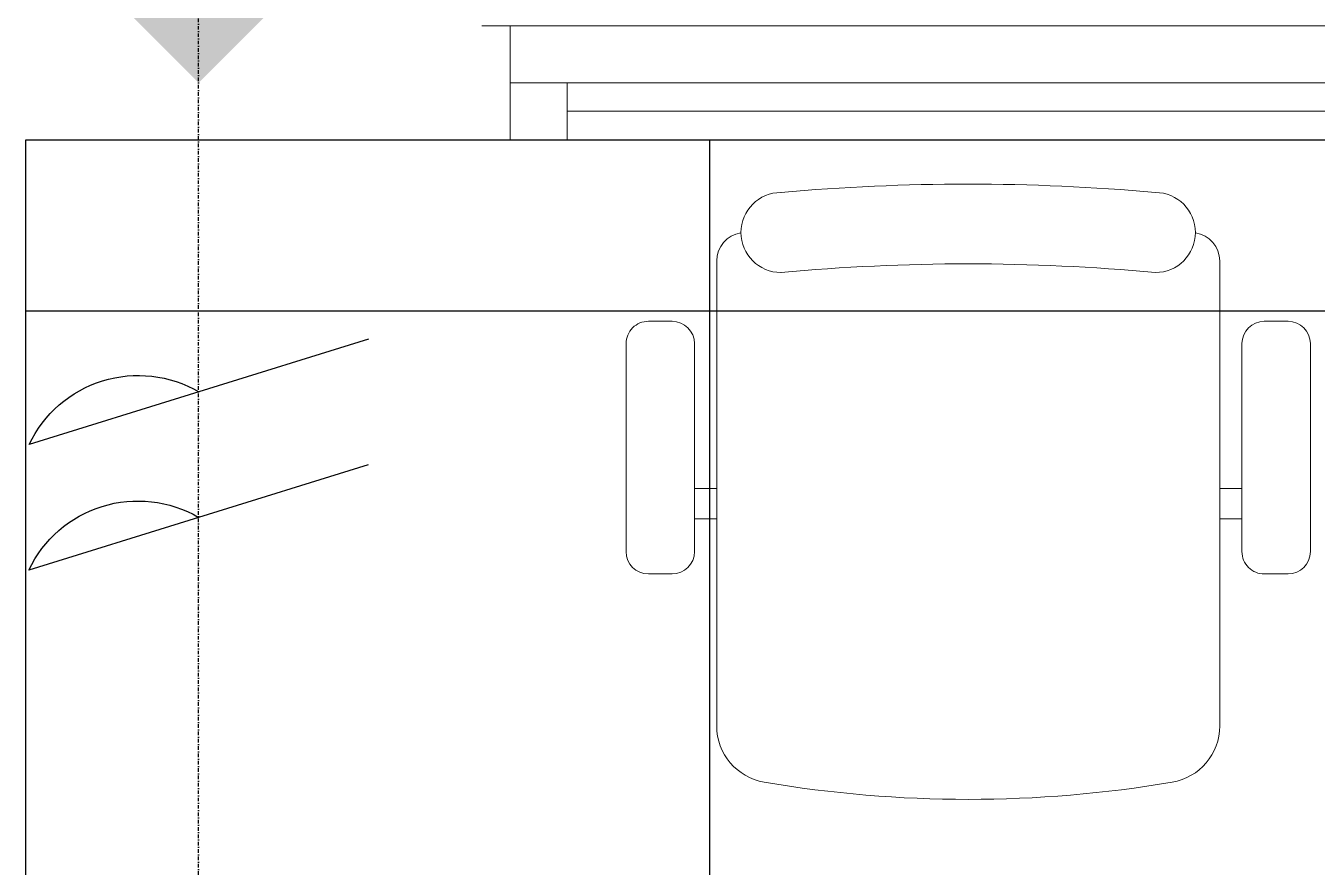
# Model space of a CAD drawing. Extents: x -560814 to 57327, y -29287 to 19916.
# Drawn here: x 10276 to 11409, y -3448 to -2710 of the extents above; entities that cross this region are included whole.
import ezdxf

# ---------------------------------------------------------------- set-up
doc = ezdxf.new("R2010")
doc.units = 0
doc.header["$LTSCALE"] = 0.25
doc.linetypes.add('DASHDOT', pattern=[25.4, 12.7, -6.35, 0, -6.35])
for name, color, linetype in [('0 @ 50', 7, 'Continuous'), ('01-First Floor$0$FALSE CEILING', 251, 'Continuous'), ('T-WIRE', 140, 'Continuous')]:
    doc.layers.add(name, color=color, linetype=linetype)
for name, color, linetype, lineweight in [('01-First Floor$0$Aluminum', 251, 'Continuous', 5), ('01-First Floor$0$LOADING', 253, 'Continuous', 5), ('01-First Floor$0$NEW Wall', 166, 'Continuous', 5), ('01-First Floor$0$Walls', 251, 'Continuous', 5), ('E-LITE-CLNG-CNDT', 6, 'DASHDOT', 35), ('T-DATA-CLNG-COND', 51, 'DASHDOT', 25), ('T-DATA-CLNG-COND @ 100', 51, 'DASHDOT', 25)]:
    doc.layers.add(name, color=color, linetype=linetype, lineweight=lineweight)

# ---------------------------------------------------------------- blocks, each defined once
blk = doc.blocks.new('*X518')
at = {"color": 0}
for p, q in [((5, 3), (5, 3)), ((5, 3), (5, 3)), ((5, 3), (5, 3)), ((5, 3), (5, 3)), ((5, 3), (5, 3)), ((5, 3), (5, 3)), ((5, 3), (5, 3)), ((5, 3), (5, 3)), ((5, 3), (5, 3)), ((5, 3), (5, 3)), ((5, 3), (5, 3)), ((5, 3), (5, 3)), ((5, 3), (5, 3)), ((5, 3), (5, 3)), ((5, 3), (5, 3)), ((5, 3), (5, 3)), ((5, 3), (5, 3)), ((5, 3), (5, 3)), ((5, 3), (5, 3)), ((5, 3), (5, 3)), ((5, 3), (5, 3)), ((5, 3), (5, 3)), ((5, 3), (5, 3)), ((5, 3), (5, 3)), ((5, 3), (5, 3)), ((5, 3), (5, 3)), ((5, 3), (5, 3)), ((5, 3), (5, 3)), ((5, 3), (5, 3)), ((5, 3), (5, 3)), ((5, 3), (5, 3)), ((5, 3), (5, 3)), ((5, 3), (5, 3)), ((5, 3), (5, 3)), ((5, 3), (5, 3)), ((5, 3), (5, 3)), ((5, 3), (5, 3)), ((5, 3), (5, 3)), ((5, 3), (5, 3)), ((5, 3), (5, 3)), ((5, 3), (5, 3)), ((5, 3), (5, 3)), ((5, 3), (5, 3)), ((5, 3), (5, 3)), ((5, 3), (5, 3)), ((5, 3), (5, 3)), ((5, 3), (5, 3)), ((5, 3), (5, 3)), ((5, 3), (5, 3)), ((5, 3), (5, 3)), ((5, 3), (5, 3)), ((5, 3), (5, 3)), ((5, 3), (5, 3)), ((5, 3), (5, 3)), ((5, 3), (5, 3)), ((5, 3), (5, 3)), ((5, 3), (5, 3)), ((5, 3), (5, 3)), ((5, 3), (5, 3)), ((5, 3), (5, 3)), ((5, 3), (5, 3)), ((5, 3), (5, 3)), ((5, 3), (5, 3)), ((5, 3), (5, 3)), ((5, 3), (5, 3)), ((5, 3), (5, 3)), ((6, 3), (5, 3)), ((5, 3), (5, 3)), ((6, 3), (5, 3)), ((5, 3), (5, 3)), ((6, 3), (5, 3)), ((5, 3), (5, 3)), ((6, 3), (5, 3)), ((5, 3), (5, 3)), ((5, 3), (5, 3)), ((5, 3), (5, 3)), ((5, 3), (5, 3)), ((5, 3), (5, 3)), ((5, 3), (5, 3)), ((5, 3), (5, 3)), ((5, 3), (5, 3)), ((5, 3), (5, 3)), ((5, 3), (5, 3)), ((5, 3), (5, 3)), ((5, 3), (5, 3)), ((5, 3), (5, 3)), ((5, 3), (5, 3)), ((5, 3), (5, 3)), ((5, 3), (5, 3)), ((5, 3), (5, 3)), ((5, 3), (5, 3)), ((5, 3), (5, 3)), ((5, 3), (5, 3)), ((5, 3), (5, 3)), ((5, 3), (5, 3)), ((5, 3), (5, 3)), ((6, 3), (6, 3)), ((6, 3), (6, 3)), ((6, 3), (6, 3)), ((6, 3), (6, 3)), ((6, 3), (6, 3)), ((6, 3), (6, 3)), ((6, 3), (6, 3)), ((6, 3), (6, 3)), ((6, 3), (6, 3)), ((6, 3), (6, 3)), ((6, 3), (6, 3)), ((6, 3), (6, 3)), ((6, 3), (6, 3)), ((6, 3), (6, 3)), ((6, 3), (6, 3)), ((6, 3), (6, 3)), ((6, 3), (6, 3)), ((6, 3), (6, 3)), ((6, 3), (6, 3)), ((6, 3), (6, 3)), ((6, 3), (6, 3)), ((6, 3), (6, 3)), ((6, 3), (6, 3)), ((6, 3), (6, 3)), ((6, 3), (6, 3)), ((6, 3), (6, 3)), ((6, 3), (6, 3)), ((6, 3), (6, 3)), ((6, 3), (6, 3)), ((6, 3), (6, 3)), ((6, 3), (6, 3)), ((6, 3), (6, 3)), ((6, 3), (6, 3)), ((6, 3), (6, 3)), ((6, 3), (6, 3)), ((6, 3), (6, 3)), ((6, 3), (6, 3)), ((6, 3), (6, 3)), ((6, 3), (6, 3)), ((6, 3), (6, 3)), ((6, 3), (6, 3)), ((6, 3), (6, 3)), ((6, 3), (6, 3)), ((6, 3), (6, 3)), ((6, 3), (6, 3)), ((6, 3), (6, 3)), ((6, 3), (6, 3)), ((6, 3), (6, 3)), ((6, 3), (6, 3)), ((6, 3), (6, 3)), ((6, 3), (6, 3)), ((6, 3), (6, 3)), ((6, 3), (6, 3)), ((6, 3), (6, 3)), ((6, 3), (6, 3)), ((6, 3), (6, 3)), ((6, 3), (6, 3)), ((6, 3), (6, 3)), ((6, 3), (6, 3)), ((6, 3), (6, 3)), ((6, 3), (6, 3)), ((6, 3), (6, 3)), ((6, 3), (6, 3)), ((6, 3), (6, 3)), ((6, 3), (6, 3)), ((6, 3), (6, 3)), ((6, 3), (6, 3)), ((6, 3), (6, 3)), ((6, 3), (6, 3)), ((6, 3), (6, 3)), ((6, 3), (6, 3)), ((6, 3), (6, 3)), ((6, 3), (6, 3)), ((6, 3), (6, 3)), ((6, 3), (6, 3)), ((6, 3), (6, 3)), ((6, 3), (6, 3)), ((6, 3), (6, 3)), ((6, 3), (6, 3)), ((6, 3), (6, 3)), ((6, 3), (6, 3)), ((6, 3), (6, 3)), ((6, 3), (6, 3)), ((6, 3), (6, 3)), ((6, 3), (6, 3)), ((6, 3), (6, 3)), ((6, 3), (6, 3)), ((6, 3), (6, 3)), ((6, 3), (6, 3)), ((6, 3), (6, 3)), ((6, 3), (6, 3)), ((6, 3), (6, 3)), ((6, 3), (6, 3)), ((6, 3), (6, 3)), ((6, 3), (6, 3)), ((6, 3), (6, 3)), ((6, 3), (6, 3)), ((6, 3), (6, 3)), ((6, 3), (6, 3)), ((6, 3), (6, 3)), ((6, 3), (6, 3)), ((6, 3), (6, 3)), ((6, 3), (6, 3)), ((6, 3), (6, 3)), ((6, 3), (6, 3)), ((6, 3), (6, 3)), ((6, 3), (6, 3)), ((6, 3), (6, 3)), ((6, 3), (6, 3)), ((6, 3), (6, 3)), ((6, 3), (6, 3)), ((6, 3), (6, 3)), ((6, 3), (6, 3)), ((6, 3), (6, 3)), ((6, 3), (6, 3)), ((6, 3), (6, 3)), ((6, 3), (6, 3)), ((6, 3), (6, 3)), ((6, 3), (6, 3)), ((6, 3), (6, 3)), ((6, 3), (6, 3)), ((6, 3), (6, 3)), ((6, 3), (6, 3)), ((6, 3), (6, 3)), ((6, 3), (6, 3)), ((6, 3), (6, 3)), ((6, 3), (6, 3)), ((6, 3), (6, 3)), ((6, 3), (6, 3)), ((6, 3), (6, 3)), ((6, 3), (6, 3)), ((6, 3), (6, 3)), ((6, 3), (6, 3)), ((6, 3), (6, 3)), ((6, 3), (6, 3)), ((6, 3), (6, 3)), ((6, 3), (6, 3)), ((6, 3), (6, 3)), ((6, 3), (6, 3)), ((6, 3), (6, 3)), ((6, 3), (6, 3)), ((6, 3), (6, 3)), ((6, 3), (6, 3)), ((6, 3), (6, 3)), ((6, 3), (6, 3)), ((6, 3), (6, 3)), ((6, 3), (6, 3)), ((6, 3), (6, 3)), ((6, 3), (6, 3)), ((6, 3), (6, 3)), ((6, 3), (6, 3)), ((6, 3), (6, 3)), ((6, 3), (6, 3)), ((6, 3), (6, 3)), ((6, 3), (6, 3)), ((6, 3), (6, 3)), ((6, 3), (6, 3)), ((6, 3), (6, 3)), ((6, 3), (6, 3)), ((6, 3), (6, 3)), ((6, 3), (6, 3)), ((6, 3), (6, 3)), ((6, 3), (6, 3)), ((6, 3), (6, 3)), ((6, 3), (6, 3)), ((6, 3), (6, 3)), ((6, 3), (6, 3)), ((6, 3), (6, 3)), ((6, 3), (6, 3)), ((6, 3), (6, 3)), ((6, 3), (6, 3)), ((6, 3), (6, 3)), ((6, 3), (6, 3)), ((6, 3), (6, 3)), ((6, 3), (6, 3)), ((6, 3), (6, 3)), ((6, 3), (6, 3)), ((6, 3), (6, 3)), ((6, 3), (6, 3)), ((6, 3), (6, 3)), ((6, 3), (6, 3)), ((6, 3), (6, 3)), ((6, 3), (6, 3)), ((6, 3), (6, 3)), ((6, 3), (6, 3)), ((6, 3), (6, 3)), ((6, 3), (6, 3)), ((6, 3), (6, 3)), ((6, 3), (6, 3)), ((6, 3), (6, 3)), ((6, 3), (6, 3)), ((6, 3), (6, 3)), ((6, 3), (6, 3)), ((6, 3), (6, 3)), ((6, 3), (6, 3)), ((6, 3), (6, 3)), ((6, 3), (6, 3)), ((6, 3), (6, 3)), ((6, 3), (6, 3)), ((6, 3), (6, 3)), ((6, 3), (6, 3)), ((6, 3), (6, 3)), ((6, 3), (6, 3)), ((6, 3), (6, 3)), ((6, 3), (5, 3)), ((6, 3), (5, 3)), ((6, 3), (5, 3)), ((6, 3), (5, 3)), ((6, 3), (5, 3)), ((6, 3), (6, 3)), ((6, 3), (6, 3)), ((6, 3), (6, 3)), ((6, 3), (6, 3)), ((6, 3), (6, 3)), ((6, 3), (6, 3)), ((6, 3), (6, 3)), ((6, 3), (6, 3)), ((6, 3), (6, 3)), ((6, 3), (6, 3)), ((6, 3), (6, 3)), ((6, 3), (6, 3)), ((6, 3), (6, 3)), ((6, 3), (6, 3)), ((6, 3), (6, 3)), ((6, 3), (6, 3)), ((6, 3), (6, 3)), ((6, 3), (6, 3)), ((6, 3), (6, 3)), ((6, 3), (6, 3)), ((6, 3), (6, 3)), ((6, 3), (6, 3)), ((6, 3), (6, 3)), ((6, 3), (6, 3)), ((6, 3), (6, 3)), ((6, 3), (6, 3)), ((6, 3), (6, 3)), ((6, 3), (6, 3)), ((6, 3), (6, 3)), ((6, 3), (6, 3)), ((6, 3), (6, 3)), ((6, 3), (6, 3)), ((6, 3), (6, 3)), ((6, 3), (6, 3)), ((6, 3), (6, 3)), ((6, 3), (6, 3)), ((6, 3), (6, 3)), ((6, 3), (6, 3)), ((6, 3), (6, 3)), ((6, 3), (6, 3)), ((6, 3), (6, 3)), ((6, 3), (6, 3)), ((6, 3), (6, 3)), ((6, 3), (6, 3)), ((6, 3), (6, 3)), ((6, 3), (6, 3)), ((6, 3), (6, 3)), ((6, 3), (6, 3)), ((6, 3), (6, 3)), ((6, 3), (6, 3)), ((6, 3), (6, 3)), ((6, 3), (6, 3)), ((6, 3), (6, 3)), ((6, 3), (6, 3)), ((6, 3), (6, 3)), ((6, 3), (6, 3)), ((6, 3), (6, 3)), ((6, 3), (6, 3)), ((6, 3), (6, 3)), ((6, 3), (6, 3)), ((6, 3), (6, 3)), ((6, 3), (6, 3)), ((6, 3), (6, 3)), ((6, 3), (6, 3)), ((6, 3), (6, 3)), ((6, 3), (6, 3)), ((6, 3), (6, 3)), ((6, 3), (6, 3)), ((6, 3), (6, 3)), ((6, 3), (6, 3)), ((6, 3), (6, 3)), ((6, 3), (6, 3)), ((6, 3), (6, 3)), ((6, 3), (6, 3)), ((6, 3), (6, 3)), ((6, 3), (6, 3)), ((6, 3), (6, 3)), ((6, 3), (6, 3)), ((6, 3), (6, 3)), ((6, 3), (6, 3)), ((6, 3), (6, 3)), ((6, 3), (6, 3)), ((6, 3), (6, 3)), ((6, 3), (6, 3)), ((6, 3), (6, 3)), ((6, 3), (6, 3)), ((6, 3), (6, 3)), ((6, 3), (6, 3)), ((6, 3), (6, 3)), ((6, 3), (6, 3)), ((6, 3), (6, 3)), ((6, 3), (6, 3)), ((6, 3), (6, 3)), ((6, 3), (6, 3)), ((6, 3), (6, 3)), ((6, 3), (6, 3)), ((6, 3), (6, 3)), ((6, 3), (6, 3)), ((6, 3), (6, 3)), ((6, 3), (6, 3)), ((6, 3), (6, 3)), ((6, 3), (6, 3)), ((6, 3), (6, 3)), ((6, 3), (6, 3)), ((6, 3), (6, 3)), ((6, 3), (6, 3)), ((6, 3), (6, 3)), ((6, 3), (6, 3)), ((6, 3), (6, 3)), ((6, 3), (6, 3)), ((6, 3), (6, 3)), ((6, 3), (6, 3)), ((6, 3), (6, 3)), ((6, 3), (6, 3)), ((6, 3), (6, 3)), ((6, 3), (6, 3)), ((6, 3), (6, 3)), ((6, 3), (6, 3)), ((6, 3), (6, 3)), ((6, 3), (6, 3)), ((6, 3), (6, 3)), ((6, 3), (6, 3)), ((6, 3), (6, 3)), ((6, 3), (6, 3)), ((6, 3), (6, 3)), ((6, 3), (6, 3)), ((6, 3), (6, 3)), ((6, 3), (6, 3)), ((6, 3), (6, 3)), ((6, 3), (6, 3)), ((6, 3), (6, 3)), ((6, 3), (6, 3)), ((6, 3), (6, 3)), ((6, 3), (6, 3)), ((6, 3), (6, 3)), ((6, 3), (6, 3)), ((6, 3), (6, 3)), ((6, 3), (6, 3)), ((6, 3), (6, 3)), ((6, 3), (6, 3)), ((6, 3), (6, 3)), ((6, 3), (6, 3)), ((6, 3), (6, 3)), ((6, 3), (6, 3)), ((6, 3), (6, 3)), ((6, 3), (6, 3)), ((6, 3), (6, 3)), ((6, 3), (6, 3)), ((6, 3), (6, 3)), ((6, 3), (6, 3)), ((6, 3), (6, 3)), ((6, 3), (6, 3)), ((6, 3), (6, 3)), ((6, 3), (6, 3)), ((6, 3), (6, 3)), ((6, 3), (6, 3)), ((6, 3), (6, 3)), ((6, 3), (6, 3)), ((6, 3), (6, 3)), ((6, 3), (6, 3)), ((6, 3), (6, 3)), ((6, 3), (6, 3)), ((6, 3), (6, 3)), ((6, 3), (6, 3)), ((6, 3), (6, 3)), ((6, 3), (6, 3)), ((6, 3), (6, 3)), ((6, 3), (6, 3)), ((6, 3), (6, 3)), ((6, 3), (6, 3)), ((6, 3), (6, 3)), ((6, 3), (6, 3)), ((6, 3), (6, 3)), ((6, 3), (6, 3)), ((6, 3), (6, 3)), ((6, 3), (6, 3)), ((6, 3), (6, 3)), ((6, 3), (6, 3)), ((6, 3), (6, 3)), ((6, 3), (6, 3)), ((6, 3), (6, 3)), ((6, 3), (6, 3)), ((6, 3), (6, 3)), ((6, 3), (6, 3)), ((6, 3), (6, 3)), ((6, 3), (6, 3)), ((6, 3), (6, 3)), ((6, 3), (6, 3)), ((6, 3), (6, 3)), ((6, 3), (6, 3)), ((6, 3), (6, 3)), ((6, 3), (6, 3)), ((6, 3), (6, 3)), ((6, 3), (6, 3)), ((6, 3), (6, 3)), ((6, 3), (6, 3)), ((6, 3), (6, 3)), ((6, 3), (6, 3)), ((6, 3), (6, 3)), ((6, 3), (6, 3)), ((6, 3), (6, 3)), ((6, 3), (6, 3)), ((6, 3), (6, 3)), ((6, 3), (6, 3)), ((6, 3), (6, 3)), ((6, 3), (6, 3)), ((6, 3), (6, 3)), ((6, 3), (6, 3)), ((6, 3), (6, 3)), ((6, 3), (6, 3)), ((6, 3), (6, 3)), ((6, 3), (6, 3)), ((6, 3), (6, 3)), ((6, 3), (6, 3)), ((6, 3), (6, 3)), ((6, 3), (6, 3)), ((6, 3), (6, 3)), ((6, 3), (6, 3)), ((6, 3), (6, 3)), ((6, 3), (6, 3)), ((6, 3), (6, 3)), ((6, 3), (6, 3)), ((6, 3), (6, 3)), ((6, 3), (6, 3)), ((6, 3), (6, 3)), ((6, 3), (6, 3)), ((6, 3), (6, 3)), ((6, 3), (6, 3)), ((6, 3), (6, 3)), ((6, 3), (6, 3)), ((6, 3), (6, 3)), ((6, 3), (6, 3)), ((6, 3), (6, 3)), ((6, 3), (6, 3)), ((6, 3), (6, 3)), ((6, 3), (6, 3)), ((6, 3), (6, 3)), ((6, 3), (6, 3)), ((6, 3), (6, 3)), ((6, 3), (6, 3)), ((6, 3), (6, 3)), ((6, 3), (6, 3)), ((6, 3), (6, 3)), ((6, 3), (6, 3)), ((6, 3), (6, 3)), ((6, 3), (6, 3)), ((6, 3), (6, 3)), ((6, 3), (6, 3)), ((6, 3), (6, 3)), ((6, 3), (6, 3)), ((6, 3), (6, 3)), ((6, 3), (6, 3)), ((6, 3), (6, 3)), ((6, 3), (6, 3)), ((6, 3), (6, 3)), ((6, 3), (6, 3)), ((6, 3), (6, 3)), ((6, 3), (6, 3)), ((6, 3), (6, 3)), ((6, 3), (6, 3)), ((6, 3), (6, 3)), ((6, 3), (6, 3)), ((6, 3), (6, 3)), ((6, 3), (6, 3)), ((6, 3), (6, 3)), ((6, 3), (6, 3)), ((6, 3), (6, 3)), ((6, 3), (6, 3)), ((6, 3), (6, 3)), ((6, 3), (6, 3)), ((6, 3), (6, 3)), ((6, 3), (6, 3)), ((6, 3), (6, 3)), ((6, 3), (6, 3)), ((6, 3), (6, 3)), ((6, 3), (6, 3)), ((6, 3), (6, 3)), ((6, 3), (6, 3)), ((6, 3), (6, 3)), ((6, 3), (6, 3)), ((6, 3), (6, 3)), ((6, 3), (6, 3)), ((6, 3), (6, 3)), ((6, 3), (6, 3)), ((6, 3), (6, 3)), ((6, 3), (6, 3)), ((6, 3), (6, 3)), ((6, 3), (6, 3)), ((6, 3), (6, 3)), ((6, 3), (6, 3)), ((6, 3), (6, 3)), ((6, 3), (6, 3)), ((6, 3), (6, 3)), ((6, 3), (6, 3)), ((6, 3), (6, 3)), ((6, 3), (6, 3)), ((6, 3), (6, 3)), ((6, 3), (6, 3)), ((6, 3), (6, 3)), ((6, 3), (6, 3)), ((6, 3), (6, 3)), ((6, 3), (6, 3)), ((6, 3), (6, 3)), ((6, 3), (6, 3)), ((6, 3), (6, 3)), ((6, 3), (6, 3)), ((6, 3), (6, 3)), ((6, 3), (6, 3)), ((6, 3), (6, 3)), ((6, 3), (6, 3)), ((6, 3), (6, 3)), ((6, 3), (6, 3)), ((6, 3), (6, 3)), ((6, 3), (6, 3)), ((6, 3), (6, 3)), ((6, 3), (6, 3)), ((6, 3), (6, 3))]:
    blk.add_line(p, q, dxfattribs=at)
blk = doc.blocks.new('*X519')
at = {"color": 0}
for p, q in [((13, 1), (13, 1)), ((13, 1), (13, 1)), ((13, 1), (13, 1)), ((13, 1), (13, 1)), ((13, 1), (13, 1)), ((13, 1), (13, 1)), ((13, 1), (13, 1)), ((13, 1), (13, 1)), ((13, 1), (13, 1)), ((13, 1), (13, 1)), ((13, 1), (13, 1)), ((13, 1), (13, 1)), ((13, 1), (13, 1)), ((13, 1), (13, 1)), ((13, 1), (13, 1)), ((13, 1), (14, 1)), ((13, 1), (14, 1)), ((13, 1), (14, 1)), ((13, 1), (13, 1)), ((13, 1), (13, 1)), ((13, 1), (13, 1)), ((13, 1), (13, 1)), ((13, 1), (13, 1)), ((13, 1), (13, 1)), ((13, 1), (13, 1)), ((13, 1), (13, 1)), ((13, 1), (13, 1)), ((13, 1), (13, 1)), ((13, 1), (13, 1)), ((13, 1), (13, 1)), ((13, 1), (13, 1)), ((13, 1), (13, 1)), ((13, 1), (13, 1)), ((13, 1), (13, 1)), ((13, 1), (13, 1)), ((13, 1), (13, 1)), ((13, 1), (13, 1)), ((13, 1), (13, 1)), ((13, 1), (13, 1)), ((13, 1), (13, 1)), ((13, 1), (13, 1)), ((13, 1), (13, 1)), ((13, 1), (13, 1)), ((13, 1), (13, 1)), ((13, 1), (13, 1)), ((13, 1), (13, 1)), ((13, 1), (13, 1)), ((13, 1), (13, 1)), ((13, 1), (13, 1)), ((13, 1), (13, 1)), ((13, 1), (13, 1)), ((13, 1), (13, 1)), ((13, 1), (13, 1)), ((13, 1), (13, 1)), ((13, 1), (13, 1)), ((13, 1), (13, 1)), ((13, 1), (13, 1)), ((13, 1), (13, 1)), ((13, 1), (13, 1)), ((13, 1), (13, 1)), ((13, 1), (13, 1)), ((13, 1), (13, 1)), ((13, 1), (13, 1)), ((13, 1), (13, 1)), ((13, 1), (13, 1)), ((13, 1), (13, 1)), ((13, 1), (13, 1)), ((13, 1), (13, 1)), ((13, 1), (13, 1)), ((13, 1), (13, 1)), ((13, 1), (13, 1)), ((13, 1), (13, 1)), ((13, 1), (13, 1)), ((13, 1), (13, 1)), ((13, 1), (13, 1)), ((13, 1), (13, 1)), ((13, 1), (13, 1)), ((13, 1), (13, 1)), ((13, 1), (13, 1)), ((13, 1), (13, 1)), ((13, 1), (13, 1)), ((13, 1), (13, 1)), ((13, 1), (13, 1)), ((13, 1), (13, 1)), ((13, 1), (13, 1)), ((13, 1), (13, 1)), ((13, 1), (13, 1)), ((13, 1), (13, 1)), ((13, 1), (13, 1)), ((13, 1), (13, 1)), ((13, 1), (13, 1)), ((13, 1), (13, 1)), ((13, 1), (13, 1)), ((13, 1), (13, 1)), ((13, 1), (13, 1)), ((13, 1), (13, 1)), ((13, 1), (13, 1)), ((13, 1), (13, 1)), ((13, 1), (13, 1)), ((13, 1), (13, 1)), ((13, 1), (13, 1)), ((13, 1), (13, 1)), ((13, 1), (13, 1)), ((13, 1), (13, 1)), ((13, 1), (13, 1)), ((13, 1), (13, 1)), ((13, 1), (13, 1)), ((13, 1), (13, 1)), ((13, 1), (13, 1)), ((13, 1), (13, 1)), ((13, 1), (13, 1)), ((13, 1), (13, 1)), ((13, 1), (13, 1)), ((13, 1), (13, 1)), ((13, 1), (13, 1)), ((13, 1), (13, 1)), ((13, 1), (13, 1)), ((13, 1), (13, 1)), ((13, 1), (13, 1)), ((13, 1), (13, 1)), ((13, 1), (13, 1)), ((13, 1), (13, 1)), ((13, 1), (13, 1)), ((13, 1), (14, 1)), ((13, 0), (13, 0)), ((13, 0), (13, 0)), ((13, 0), (13, 0)), ((13, 0), (13, 0)), ((13, 0), (13, 0)), ((13, 0), (13, 0)), ((13, 0), (13, 0)), ((13, 0), (13, 0)), ((13, 0), (13, 0)), ((13, 0), (13, 0)), ((13, 0), (13, 0)), ((13, 0), (13, 0)), ((13, 0), (13, 0)), ((13, 0), (13, 0)), ((13, 0), (13, 0)), ((13, 0), (13, 0)), ((13, 0), (13, 0)), ((13, 0), (13, 0)), ((13, 0), (13, 0)), ((13, 0), (13, 0)), ((13, 0), (13, 0)), ((13, 0), (13, 0)), ((13, 0), (13, 0)), ((13, 0), (13, 0)), ((13, 0), (13, 0)), ((13, 0), (13, 0)), ((13, 0), (13, 0)), ((13, 0), (13, 0)), ((13, 0), (13, 0)), ((13, 0), (13, 0)), ((13, 0), (13, 0)), ((13, 0), (13, 0)), ((13, 0), (13, 0)), ((13, 0), (13, 0)), ((13, 0), (13, 0)), ((13, 0), (13, 0)), ((13, 0), (13, 0)), ((13, 0), (13, 0)), ((13, 0), (13, 0)), ((13, 0), (13, 0)), ((13, 0), (13, 0)), ((13, 0), (13, 0)), ((13, 0), (13, 0)), ((13, 0), (13, 0)), ((13, 0), (13, 0)), ((13, 0), (13, 0)), ((13, 0), (13, 0)), ((13, 0), (13, 0)), ((13, 0), (14, 0)), ((13, 0), (14, 0)), ((13, 0), (13, 0)), ((13, 0), (14, 0)), ((14, 1), (14, 1)), ((14, 1), (14, 1)), ((14, 1), (14, 1)), ((14, 1), (14, 1)), ((14, 1), (14, 1)), ((14, 1), (14, 1)), ((14, 1), (14, 1)), ((14, 1), (14, 1)), ((14, 1), (14, 1)), ((14, 1), (14, 1)), ((14, 1), (14, 1)), ((14, 1), (14, 1)), ((14, 1), (14, 1)), ((14, 1), (14, 1)), ((14, 1), (14, 1)), ((14, 1), (14, 1)), ((14, 1), (14, 1)), ((14, 1), (14, 1)), ((14, 1), (14, 1)), ((14, 1), (14, 1)), ((14, 1), (14, 1)), ((14, 1), (14, 1)), ((14, 1), (14, 1)), ((14, 1), (14, 1)), ((14, 1), (14, 1)), ((14, 1), (14, 1)), ((14, 1), (14, 1)), ((14, 1), (14, 1)), ((14, 1), (14, 1)), ((14, 1), (14, 1)), ((14, 1), (14, 1)), ((14, 1), (14, 1)), ((14, 1), (14, 1)), ((14, 1), (14, 1)), ((14, 1), (14, 1)), ((14, 1), (14, 1)), ((14, 1), (14, 1)), ((14, 1), (14, 1)), ((14, 1), (14, 1)), ((14, 1), (14, 1)), ((14, 1), (14, 1)), ((14, 1), (14, 1)), ((14, 1), (14, 1)), ((14, 1), (14, 1)), ((14, 1), (14, 1)), ((14, 1), (14, 1)), ((14, 1), (14, 1)), ((14, 1), (14, 1)), ((14, 1), (14, 1)), ((14, 1), (14, 1)), ((14, 1), (14, 1)), ((14, 1), (14, 1)), ((14, 1), (14, 1)), ((14, 1), (14, 1)), ((14, 1), (14, 1)), ((14, 1), (14, 1)), ((14, 1), (14, 1)), ((14, 1), (14, 1)), ((14, 1), (14, 1)), ((14, 1), (14, 1)), ((14, 1), (14, 1)), ((14, 1), (14, 1)), ((14, 1), (14, 1)), ((14, 1), (14, 1)), ((14, 1), (14, 1)), ((14, 1), (14, 1)), ((14, 1), (14, 1)), ((14, 1), (14, 1)), ((14, 1), (14, 1)), ((14, 1), (14, 1)), ((14, 1), (14, 1)), ((14, 1), (14, 1)), ((14, 1), (14, 1)), ((14, 1), (14, 1)), ((14, 1), (14, 1)), ((14, 1), (14, 1)), ((14, 1), (14, 1)), ((14, 1), (14, 1)), ((14, 1), (14, 1)), ((14, 1), (14, 1)), ((14, 1), (14, 1)), ((14, 1), (14, 1)), ((14, 1), (14, 1)), ((14, 1), (14, 1)), ((14, 1), (14, 1)), ((14, 1), (14, 1)), ((14, 1), (14, 1)), ((14, 1), (14, 1)), ((14, 1), (14, 1)), ((14, 1), (14, 1)), ((14, 1), (14, 1)), ((14, 1), (14, 1)), ((14, 1), (14, 1)), ((14, 1), (14, 1)), ((14, 0), (14, 0)), ((14, 0), (14, 0)), ((14, 0), (14, 0)), ((14, 0), (14, 0)), ((14, 0), (14, 0)), ((14, 0), (14, 0)), ((14, 0), (14, 0)), ((14, 0), (14, 0)), ((14, 0), (14, 0)), ((14, 0), (14, 0)), ((14, 0), (14, 0)), ((14, 0), (14, 0)), ((14, 0), (14, 0)), ((14, 0), (14, 0)), ((14, 0), (14, 0)), ((14, 0), (14, 0)), ((14, 0), (14, 0)), ((14, 0), (14, 0)), ((14, 0), (14, 0)), ((14, 0), (14, 0)), ((14, 0), (14, 0)), ((14, 0), (14, 0)), ((14, 0), (14, 0)), ((14, 0), (14, 0)), ((14, 0), (14, 0)), ((14, 0), (14, 0)), ((14, 0), (14, 0)), ((14, 0), (14, 0)), ((14, 0), (14, 0)), ((14, 0), (14, 0)), ((14, 0), (14, 0)), ((14, 0), (14, 0)), ((14, 0), (14, 0)), ((14, 0), (14, 0)), ((14, 0), (14, 0)), ((14, 0), (14, 0)), ((14, 0), (14, 0)), ((14, 0), (14, 0)), ((14, 0), (14, 0)), ((14, 0), (14, 0)), ((14, 0), (14, 0)), ((14, 0), (14, 0)), ((14, 0), (14, 0)), ((14, 0), (14, 0)), ((14, 0), (14, 0)), ((14, 0), (14, 0)), ((14, 0), (14, 0)), ((14, 0), (14, 0)), ((13, 0), (13, 0)), ((13, 0), (14, 0)), ((13, 0), (13, 0)), ((13, 0), (14, 0)), ((13, 0), (13, 0)), ((13, 0), (14, 0)), ((13, 0), (13, 0)), ((13, 0), (13, 0)), ((13, 0), (13, 0)), ((13, 0), (13, 0)), ((13, 0), (14, 0)), ((13, 0), (13, 0)), ((13, 0), (14, 0)), ((13, 0), (13, 0)), ((13, 0), (14, 0)), ((13, 0), (13, 0)), ((13, 0), (14, 0)), ((13, 0), (13, 0)), ((13, 0), (14, 0)), ((13, 0), (13, 0)), ((13, 0), (14, 0)), ((13, 0), (13, 0)), ((13, 0), (14, 0)), ((13, 0), (13, 0)), ((13, 0), (13, 0)), ((13, 0), (13, 0)), ((13, 0), (14, 0)), ((13, 0), (13, 0)), ((13, 0), (14, 0)), ((13, 0), (13, 0)), ((13, 0), (14, 0)), ((13, 0), (13, 0)), ((13, 0), (14, 0)), ((13, 0), (13, 0)), ((13, 0), (13, 0)), ((13, 0), (13, 0)), ((13, 0), (13, 0)), ((13, 0), (13, 0)), ((13, 0), (13, 0)), ((13, 0), (13, 0)), ((13, 0), (13, 0)), ((13, 0), (13, 0)), ((13, 0), (13, 0)), ((13, 0), (13, 0)), ((13, 0), (13, 0)), ((13, 0), (13, 0)), ((13, 0), (13, 0)), ((13, 0), (13, 0)), ((13, 0), (13, 0)), ((13, 0), (13, 0)), ((13, 0), (13, 0)), ((13, 0), (13, 0)), ((13, 0), (13, 0)), ((13, 0), (13, 0)), ((13, 0), (13, 0)), ((13, 0), (13, 0)), ((13, 0), (13, 0)), ((13, 0), (13, 0)), ((13, 0), (13, 0)), ((13, 0), (13, 0)), ((13, 0), (13, 0)), ((13, 0), (13, 0)), ((13, 0), (13, 0)), ((13, 0), (13, 0)), ((13, -1), (13, -1)), ((13, -1), (13, -1)), ((13, -1), (13, -1)), ((13, -1), (13, -1)), ((13, -1), (13, -1)), ((13, -1), (14, -1)), ((13, -1), (13, -1)), ((14, 0), (14, 0)), ((14, 0), (14, 0)), ((14, 0), (14, 0)), ((14, 0), (14, 0)), ((14, 0), (14, 0)), ((14, 0), (14, 0)), ((14, 0), (14, 0)), ((14, 0), (14, 0)), ((14, 0), (14, 0)), ((14, 0), (14, 0)), ((14, 0), (14, 0)), ((14, 0), (14, 0)), ((14, 0), (14, 0)), ((14, 0), (14, 0)), ((14, 0), (14, 0)), ((13, 0), (14, 0)), ((14, 0), (14, 0)), ((14, 0), (14, 0)), ((14, 0), (14, 0)), ((14, 0), (14, 0)), ((14, 0), (14, 0)), ((14, 0), (14, 0)), ((14, 0), (14, 0)), ((14, 0), (14, 0)), ((14, 0), (14, 0)), ((14, 0), (14, 0)), ((14, 0), (14, 0)), ((14, 0), (14, 0)), ((14, 0), (14, 0)), ((14, 0), (14, 0)), ((14, 0), (14, 0)), ((14, 0), (14, 0)), ((14, 0), (14, 0)), ((14, 0), (14, 0)), ((14, 0), (14, 0)), ((14, 0), (14, 0)), ((14, 0), (14, 0)), ((14, 0), (14, 0)), ((14, 0), (14, 0)), ((14, 0), (14, 0)), ((14, 0), (14, 0)), ((14, 0), (14, 0)), ((14, 0), (14, 0)), ((14, 0), (14, 0)), ((14, 0), (14, 0)), ((14, 0), (14, 0)), ((14, 0), (14, 0)), ((14, 0), (14, 0)), ((14, 0), (14, 0)), ((14, 0), (14, 0)), ((14, -1), (14, -1)), ((14, -1), (14, -1)), ((14, -1), (14, -1)), ((14, -1), (14, -1)), ((14, -1), (14, -1))]:
    blk.add_line(p, q, dxfattribs=at)
blk = doc.blocks.new('01-First Floor$0$GF21018-P')
at = {"color": 0}
for p, q in [((-0.2207, 0.4756), (-0.2207, 0.0675)), ((0.2205, 0.4756), (0.2205, 0.0675)), ((-0.2806, 0.3422), (-0.2598, 0.3422)), ((0.2596, 0.3422), (0.2804, 0.3422)), ((-0.3002, 0.3226), (-0.3002, 0.14)), ((-0.2402, 0.3226), (-0.2402, 0.14)), ((0.24, 0.3226), (0.24, 0.14)), ((0.3, 0.3226), (0.3, 0.14)), ((-0.2402, 0.2937), (-0.2207, 0.2937)), ((0.2205, 0.2937), (0.24, 0.2937)), ((-0.2402, 0.2671), (-0.2207, 0.2671)), ((0.2205, 0.2671), (0.24, 0.2671)), ((-0.2806, 0.1204), (-0.2598, 0.1204)), ((0.2596, 0.1204), (0.2804, 0.1204))]:
    blk.add_line(p, q, dxfattribs=at)
for points in [[(0.24, 0.2937), (0.24, 0.2937), (0.24, 0.2937), (0.24, 0.2937), (0.24, 0.2937), (0.24, 0.2937), (0.24, 0.2937), (0.24, 0.2937), (0.24, 0.2937), (0.24, 0.2937), (0.24, 0.2937), (0.24, 0.2937), (0.24, 0.2937), (0.24, 0.2937), (0.24, 0.2937), (0.24, 0.2937), (0.24, 0.2937), (0.24, 0.2937), (0.24, 0.2937), (0.24, 0.2937), (0.24, 0.2937), (0.24, 0.2937), (0.24, 0.2937), (0.24, 0.2937), (0.24, 0.2937), (0.24, 0.2937), (0.24, 0.2937), (0.24, 0.2937), (0.24, 0.2937), (0.24, 0.2937), (0.24, 0.2937), (0.24, 0.2937), (0.24, 0.2937), (0.24, 0.2937), (0.24, 0.2937), (0.24, 0.2937), (0.24, 0.2937), (0.24, 0.2937), (0.24, 0.2937), (0.24, 0.2937), (0.24, 0.2937), (0.24, 0.2937), (0.24, 0.2937), (0.24, 0.2937), (0.24, 0.2937), (0.24, 0.2937), (0.24, 0.2937), (0.24, 0.2937), (0.24, 0.2937), (0.24, 0.2937), (0.24, 0.2937), (0.24, 0.2937), (0.24, 0.2937), (0.24, 0.2937), (0.24, 0.2937), (0.24, 0.2937), (0.24, 0.2937), (0.24, 0.2937), (0.24, 0.2937), (0.24, 0.2937), (0.24, 0.2937), (0.24, 0.2937), (0.24, 0.2937), (0.24, 0.2937), (0.24, 0.2937), (0.24, 0.2937), (0.24, 0.2937), (0.24, 0.2937), (0.24, 0.2937), (0.24, 0.2937), (0.24, 0.2937), (0.24, 0.2937), (0.24, 0.2937), (0.24, 0.2937), (0.24, 0.2937), (0.24, 0.2937), (0.24, 0.2937), (0.24, 0.2937), (0.24, 0.2937), (0.24, 0.2937), (0.24, 0.2937), (0.24, 0.2937), (0.24, 0.2937), (0.24, 0.2937), (0.24, 0.2937), (0.24, 0.2937), (0.24, 0.2937), (0.24, 0.2937), (0.24, 0.2937), (0.24, 0.2937), (0.24, 0.2937), (0.24, 0.2937), (0.24, 0.2937), (0.24, 0.2937), (0.24, 0.2937), (0.24, 0.2937), (0.24, 0.2937), (0.24, 0.2937), (0.24, 0.2937), (0.24, 0.2937), (0.24, 0.2937), (0.24, 0.2937), (0.24, 0.2937), (0.24, 0.2937), (0.24, 0.2937), (0.24, 0.2937), (0.24, 0.2937), (0.24, 0.2937), (0.24, 0.2937), (0.24, 0.2937), (0.24, 0.2937), (0.24, 0.2937), (0.24, 0.2937), (0.24, 0.2937), (0.24, 0.2937), (0.24, 0.2937), (0.24, 0.2937), (0.24, 0.2937), (0.24, 0.2937), (0.24, 0.2937), (0.24, 0.2937), (0.24, 0.2937), (0.24, 0.2937), (0.24, 0.2937), (0.24, 0.2937), (0.24, 0.2937), (0.24, 0.2937), (0.24, 0.2937), (0.24, 0.2937), (0.24, 0.2937), (0.24, 0.2937), (0.24, 0.2937), (0.24, 0.2937), (0.24, 0.2937), (0.24, 0.2937), (0.24, 0.2937), (0.24, 0.2937), (0.24, 0.2937), (0.24, 0.2937), (0.24, 0.2937), (0.24, 0.2937), (0.24, 0.2937), (0.24, 0.2937), (0.24, 0.2937), (0.24, 0.2937), (0.24, 0.2937), (0.24, 0.2937), (0.24, 0.2937), (0.24, 0.2937), (0.24, 0.2937), (0.24, 0.2937), (0.24, 0.2937), (0.24, 0.2937), (0.24, 0.2937), (0.24, 0.2937), (0.24, 0.2937), (0.24, 0.2937), (0.24, 0.2937), (0.24, 0.2937), (0.24, 0.2937), (0.24, 0.2937), (0.24, 0.2937), (0.24, 0.2937), (0.24, 0.2937), (0.24, 0.2937), (0.24, 0.2937), (0.24, 0.2937), (0.24, 0.2937), (0.24, 0.2937), (0.24, 0.2937), (0.24, 0.2937), (0.24, 0.2937), (0.24, 0.2937), (0.24, 0.2937), (0.24, 0.2937), (0.24, 0.2937), (0.24, 0.2937), (0.24, 0.2937), (0.24, 0.2937), (0.24, 0.2937), (0.24, 0.2937), (0.24, 0.2937), (0.24, 0.2937), (0.24, 0.2937), (0.24, 0.2937), (0.24, 0.2937), (0.24, 0.2937), (0.24, 0.2937), (0.24, 0.2937), (0.24, 0.2937), (0.24, 0.2937), (0.24, 0.2937), (0.24, 0.2937), (0.24, 0.2937), (0.24, 0.2937), (0.24, 0.2937), (0.24, 0.2937), (0.24, 0.2937), (0.24, 0.2937), (0.24, 0.2937), (0.24, 0.2937), (0.24, 0.2937), (0.24, 0.2937), (0.24, 0.2937), (0.24, 0.2937), (0.24, 0.2937), (0.24, 0.2937), (0.24, 0.2937), (0.24, 0.2937), (0.24, 0.2937), (0.24, 0.2937), (0.24, 0.2937), (0.24, 0.2937), (0.24, 0.2937), (0.24, 0.2937), (0.24, 0.2937), (0.24, 0.2937), (0.24, 0.2937), (0.24, 0.2937), (0.24, 0.2937), (0.24, 0.2937), (0.24, 0.2937), (0.24, 0.2937), (0.24, 0.2937), (0.24, 0.2937), (0.24, 0.2937), (0.24, 0.2937), (0.24, 0.2937), (0.24, 0.2937), (0.24, 0.2937), (0.24, 0.2937), (0.24, 0.2937), (0.24, 0.2937), (0.24, 0.2937), (0.24, 0.2937), (0.24, 0.2937), (0.24, 0.2937), (0.24, 0.2937), (0.24, 0.2937), (0.24, 0.2937), (0.24, 0.2937), (0.24, 0.2937), (0.24, 0.2937), (0.24, 0.2937), (0.24, 0.2937), (0.24, 0.2937), (0.24, 0.2937), (0.24, 0.2937), (0.24, 0.2937), (0.24, 0.2937), (0.24, 0.2937), (0.24, 0.2937), (0.24, 0.2937), (0.24, 0.2937), (0.24, 0.2937), (0.24, 0.2937), (0.24, 0.2937), (0.24, 0.2937), (0.24, 0.2937), (0.24, 0.2937), (0.24, 0.2937), (0.24, 0.2937), (0.24, 0.2937), (0.24, 0.2937), (0.24, 0.2937), (0.24, 0.2937), (0.24, 0.2937), (0.24, 0.2937), (0.24, 0.2937), (0.24, 0.2937), (0.24, 0.2937), (0.24, 0.2937), (0.24, 0.2937), (0.24, 0.2937), (0.24, 0.2937), (0.24, 0.2937), (0.24, 0.2937)], [(0.24, 0.2937), (0.24, 0.2937), (0.24, 0.2937), (0.24, 0.2937), (0.24, 0.2937), (0.24, 0.2937), (0.24, 0.2937), (0.24, 0.2937), (0.24, 0.2937), (0.24, 0.2937), (0.24, 0.2937), (0.24, 0.2937), (0.24, 0.2937), (0.24, 0.2937), (0.24, 0.2937), (0.24, 0.2937), (0.24, 0.2937), (0.24, 0.2937), (0.24, 0.2937), (0.24, 0.2937), (0.24, 0.2937), (0.24, 0.2937), (0.24, 0.2937), (0.24, 0.2937), (0.24, 0.2937), (0.24, 0.2937), (0.24, 0.2937), (0.24, 0.2937), (0.24, 0.2937), (0.24, 0.2937), (0.24, 0.2937), (0.24, 0.2937), (0.24, 0.2937), (0.24, 0.2937), (0.24, 0.2937), (0.24, 0.2937), (0.24, 0.2937), (0.24, 0.2937), (0.24, 0.2937), (0.24, 0.2937), (0.24, 0.2937), (0.24, 0.2937), (0.24, 0.2937), (0.24, 0.2937), (0.24, 0.2937), (0.24, 0.2937), (0.24, 0.2937), (0.24, 0.2937), (0.24, 0.2937), (0.24, 0.2937), (0.24, 0.2937), (0.24, 0.2937), (0.24, 0.2937), (0.24, 0.2937), (0.24, 0.2937), (0.24, 0.2937), (0.24, 0.2937), (0.24, 0.2937), (0.24, 0.2937), (0.24, 0.2937), (0.24, 0.2937), (0.24, 0.2937), (0.24, 0.2937), (0.24, 0.2937), (0.24, 0.2937), (0.24, 0.2937), (0.24, 0.2937), (0.24, 0.2937), (0.24, 0.2937), (0.24, 0.2937), (0.24, 0.2937), (0.24, 0.2937), (0.24, 0.2937), (0.24, 0.2937), (0.24, 0.2937), (0.24, 0.2937), (0.24, 0.2937), (0.24, 0.2937), (0.24, 0.2937), (0.24, 0.2937), (0.24, 0.2937), (0.24, 0.2937), (0.24, 0.2937), (0.24, 0.2937), (0.24, 0.2937), (0.24, 0.2937), (0.24, 0.2937), (0.24, 0.2937), (0.24, 0.2937), (0.24, 0.2937), (0.24, 0.2937), (0.24, 0.2937), (0.24, 0.2937), (0.24, 0.2937), (0.24, 0.2937), (0.24, 0.2937), (0.24, 0.2937), (0.24, 0.2937), (0.24, 0.2937), (0.24, 0.2937), (0.24, 0.2937), (0.24, 0.2937), (0.24, 0.2937), (0.24, 0.2937), (0.24, 0.2937), (0.24, 0.2937), (0.24, 0.2937), (0.24, 0.2937), (0.24, 0.2937), (0.24, 0.2937), (0.24, 0.2937), (0.24, 0.2937), (0.24, 0.2937), (0.24, 0.2937), (0.24, 0.2937), (0.24, 0.2937), (0.24, 0.2937), (0.24, 0.2937), (0.24, 0.2937), (0.24, 0.2937), (0.24, 0.2937), (0.24, 0.2937), (0.24, 0.2937), (0.24, 0.2937), (0.24, 0.2937), (0.24, 0.2937), (0.24, 0.2937), (0.24, 0.2937), (0.24, 0.2937), (0.24, 0.2937), (0.24, 0.2937), (0.24, 0.2937), (0.24, 0.2937), (0.24, 0.2937), (0.24, 0.2937), (0.24, 0.2937), (0.24, 0.2937), (0.24, 0.2937), (0.24, 0.2937), (0.24, 0.2937), (0.24, 0.2937), (0.24, 0.2937), (0.24, 0.2937), (0.24, 0.2937), (0.24, 0.2937), (0.24, 0.2937), (0.24, 0.2937), (0.24, 0.2937), (0.24, 0.2937), (0.24, 0.2937), (0.24, 0.2937), (0.24, 0.2937), (0.24, 0.2937), (0.24, 0.2937), (0.24, 0.2937), (0.24, 0.2937), (0.24, 0.2937), (0.24, 0.2937), (0.24, 0.2937), (0.24, 0.2937), (0.24, 0.2937), (0.24, 0.2937), (0.24, 0.2937), (0.24, 0.2937), (0.24, 0.2937), (0.24, 0.2937), (0.24, 0.2937), (0.24, 0.2937), (0.24, 0.2937), (0.24, 0.2937), (0.24, 0.2937), (0.24, 0.2937), (0.24, 0.2937), (0.24, 0.2937), (0.24, 0.2937), (0.24, 0.2937), (0.24, 0.2937), (0.24, 0.2937), (0.24, 0.2937), (0.24, 0.2937), (0.24, 0.2937), (0.24, 0.2937), (0.24, 0.2937), (0.24, 0.2937), (0.24, 0.2937), (0.24, 0.2937), (0.24, 0.2937), (0.24, 0.2937), (0.24, 0.2937), (0.24, 0.2937), (0.24, 0.2937), (0.24, 0.2937), (0.24, 0.2937), (0.24, 0.2937), (0.24, 0.2937), (0.24, 0.2937), (0.24, 0.2937), (0.24, 0.2937), (0.24, 0.2937), (0.24, 0.2937), (0.24, 0.2937), (0.24, 0.2937), (0.24, 0.2937), (0.24, 0.2937), (0.24, 0.2937), (0.24, 0.2937), (0.24, 0.2937), (0.24, 0.2937), (0.24, 0.2937), (0.24, 0.2937), (0.24, 0.2937), (0.24, 0.2937), (0.24, 0.2937), (0.24, 0.2937), (0.24, 0.2937), (0.24, 0.2937), (0.24, 0.2937), (0.24, 0.2937), (0.24, 0.2937)], [(0.24, 0.2937), (0.24, 0.2937), (0.24, 0.2937), (0.24, 0.2937), (0.24, 0.2937), (0.24, 0.2937), (0.24, 0.2937), (0.24, 0.2937), (0.24, 0.2937), (0.24, 0.2937), (0.24, 0.2937), (0.24, 0.2937), (0.24, 0.2937), (0.24, 0.2937), (0.24, 0.2937), (0.24, 0.2937), (0.24, 0.2937), (0.24, 0.2937), (0.24, 0.2937), (0.24, 0.2937), (0.24, 0.2937), (0.24, 0.2937), (0.24, 0.2937), (0.24, 0.2937), (0.24, 0.2937), (0.24, 0.2937), (0.24, 0.2937), (0.24, 0.2937), (0.24, 0.2937), (0.24, 0.2937), (0.24, 0.2937), (0.24, 0.2937), (0.24, 0.2937), (0.24, 0.2937), (0.24, 0.2937), (0.24, 0.2937), (0.24, 0.2937), (0.24, 0.2937), (0.24, 0.2937), (0.24, 0.2937), (0.24, 0.2937), (0.24, 0.2937), (0.24, 0.2937), (0.24, 0.2937), (0.24, 0.2937), (0.24, 0.2937), (0.24, 0.2937), (0.24, 0.2937), (0.24, 0.2937), (0.24, 0.2937), (0.24, 0.2937), (0.24, 0.2937), (0.24, 0.2937), (0.24, 0.2937), (0.24, 0.2937), (0.24, 0.2937), (0.24, 0.2937), (0.24, 0.2937), (0.24, 0.2937), (0.24, 0.2937), (0.24, 0.2937), (0.24, 0.2937), (0.24, 0.2937), (0.24, 0.2937), (0.24, 0.2937), (0.24, 0.2937), (0.24, 0.2937), (0.24, 0.2937), (0.24, 0.2937), (0.24, 0.2937), (0.24, 0.2937), (0.24, 0.2937), (0.24, 0.2937), (0.24, 0.2937), (0.24, 0.2937), (0.24, 0.2937), (0.24, 0.2937), (0.24, 0.2937), (0.24, 0.2937), (0.24, 0.2937), (0.24, 0.2937), (0.24, 0.2937), (0.24, 0.2937), (0.24, 0.2937), (0.24, 0.2937), (0.24, 0.2937), (0.24, 0.2937), (0.24, 0.2937), (0.24, 0.2937), (0.24, 0.2937), (0.24, 0.2937), (0.24, 0.2937), (0.24, 0.2937), (0.24, 0.2937), (0.24, 0.2937), (0.24, 0.2937), (0.24, 0.2937), (0.24, 0.2937), (0.24, 0.2937), (0.24, 0.2937), (0.24, 0.2937), (0.24, 0.2937), (0.24, 0.2937), (0.24, 0.2937), (0.24, 0.2937), (0.24, 0.2937), (0.24, 0.2937), (0.24, 0.2937), (0.24, 0.2937), (0.24, 0.2937), (0.24, 0.2937), (0.24, 0.2937), (0.24, 0.2937), (0.24, 0.2937), (0.24, 0.2937), (0.24, 0.2937), (0.24, 0.2937), (0.24, 0.2937), (0.24, 0.2937), (0.24, 0.2937), (0.24, 0.2937), (0.24, 0.2937), (0.24, 0.2937), (0.24, 0.2937), (0.24, 0.2937), (0.24, 0.2937), (0.24, 0.2937), (0.24, 0.2937), (0.24, 0.2937), (0.24, 0.2937), (0.24, 0.2937), (0.24, 0.2937), (0.24, 0.2937), (0.24, 0.2937), (0.24, 0.2937), (0.24, 0.2937), (0.24, 0.2937), (0.24, 0.2937), (0.24, 0.2937), (0.24, 0.2937), (0.24, 0.2937), (0.24, 0.2937), (0.24, 0.2937), (0.24, 0.2937), (0.24, 0.2937), (0.24, 0.2937), (0.24, 0.2937), (0.24, 0.2937), (0.24, 0.2937), (0.24, 0.2937), (0.24, 0.2937), (0.24, 0.2937), (0.24, 0.2937), (0.24, 0.2937), (0.24, 0.2937), (0.24, 0.2937), (0.24, 0.2937), (0.24, 0.2937), (0.24, 0.2937), (0.24, 0.2937), (0.24, 0.2937), (0.24, 0.2937), (0.24, 0.2937), (0.24, 0.2937), (0.24, 0.2937), (0.24, 0.2937), (0.24, 0.2937), (0.24, 0.2937), (0.24, 0.2937), (0.24, 0.2937), (0.24, 0.2937), (0.24, 0.2937), (0.24, 0.2937), (0.24, 0.2937), (0.24, 0.2937), (0.24, 0.2937), (0.24, 0.2937), (0.24, 0.2937), (0.24, 0.2937), (0.24, 0.2937), (0.24, 0.2937), (0.24, 0.2937), (0.24, 0.2937), (0.24, 0.2937), (0.24, 0.2937), (0.24, 0.2937), (0.24, 0.2937), (0.24, 0.2937), (0.24, 0.2937), (0.24, 0.2937), (0.24, 0.2937), (0.24, 0.2937), (0.24, 0.2937), (0.24, 0.2937), (0.24, 0.2937), (0.24, 0.2937), (0.24, 0.2937), (0.24, 0.2937), (0.24, 0.2937), (0.24, 0.2937), (0.24, 0.2937), (0.24, 0.2937), (0.24, 0.2937), (0.24, 0.2937), (0.24, 0.2937), (0.24, 0.2937), (0.24, 0.2937), (0.24, 0.2937), (0.24, 0.2937), (0.24, 0.2937), (0.24, 0.2937), (0.24, 0.2937), (0.24, 0.2937), (0.24, 0.2937)]]:
    blk.add_lwpolyline(points, close=True, dxfattribs=at)
for centre, radius, start, end in [((-0.0001, -0.5295), 1.0695, 80.3671, 99.6329), ((-0.1707, 0.4756), 0.05, 99.6329, 180), ((0.1705, 0.4756), 0.05, 0, 80.3671), ((-0.2806, 0.3226), 0.0196, 90, 180), ((-0.2598, 0.3226), 0.0196, 360, 90), ((0.2596, 0.3226), 0.0196, 90, 180), ((0.2804, 0.3226), 0.0196, 0, 90), ((-0.2806, 0.14), 0.0196, 180, 270), ((-0.2598, 0.14), 0.0196, 270, 360), ((0.2596, 0.14), 0.0196, 180, 270), ((0.2804, 0.14), 0.0196, 270, 0), ((-0.1643, 0.0425), 0.0351, 90, 270), ((0, 1.8467), 1.7767, 264.6946, 275.3053), ((0.1641, 0.0425), 0.0351, 270, 90), ((-0.1957, 0.0675), 0.025, 180, 261.4721), ((0.1955, 0.0675), 0.025, 278.5279, 360), ((0, 1.8314), 1.8314, 264.8532, 275.147)]:
    blk.add_arc(centre, radius, start, end, dxfattribs=at)
at = {"layer": '01-First Floor$0$NEW Wall', "color": 0, "linetype": 'Continuous'}
for points in [[(0.24, 0.2937), (0.24, 0.2937), (0.24, 0.2937), (0.24, 0.2937), (0.24, 0.2937), (0.24, 0.2937), (0.24, 0.2937), (0.24, 0.2937)], [(0.24, 0.2937), (0.24, 0.2937), (0.24, 0.2937), (0.24, 0.2937), (0.24, 0.2937), (0.24, 0.2937), (0.24, 0.2937)], [(0.24, 0.2937), (0.24, 0.2937), (0.24, 0.2937), (0.24, 0.2937), (0.24, 0.2937), (0.24, 0.2937), (0.24, 0.2937), (0.24, 0.2937), (0.24, 0.2937)], [(0.24, 0.2937), (0.24, 0.2937), (0.24, 0.2937), (0.24, 0.2937), (0.24, 0.2937), (0.24, 0.2937), (0.24, 0.2937), (0.24, 0.2937), (0.24, 0.2937), (0.24, 0.2937)], [(0.24, 0.2937), (0.24, 0.2937), (0.24, 0.2937), (0.24, 0.2937), (0.24, 0.2937), (0.24, 0.2937), (0.24, 0.2937), (0.24, 0.2937), (0.24, 0.2937), (0.24, 0.2937), (0.24, 0.2937), (0.24, 0.2937), (0.24, 0.2937), (0.24, 0.2937), (0.24, 0.2937)], [(0.24, 0.2937), (0.24, 0.2937), (0.24, 0.2937), (0.24, 0.2937), (0.24, 0.2937), (0.24, 0.2937), (0.24, 0.2937), (0.24, 0.2937), (0.24, 0.2937), (0.24, 0.2937)], [(0.24, 0.2937), (0.24, 0.2937), (0.24, 0.2937), (0.24, 0.2937), (0.24, 0.2937), (0.24, 0.2937), (0.24, 0.2937), (0.24, 0.2937), (0.24, 0.2937), (0.24, 0.2937)], [(0.24, 0.2937), (0.24, 0.2937), (0.24, 0.2937), (0.24, 0.2937), (0.24, 0.2937), (0.24, 0.2937), (0.24, 0.2937), (0.24, 0.2937), (0.24, 0.2937), (0.24, 0.2937)], [(0.24, 0.2937), (0.24, 0.2937), (0.24, 0.2937), (0.24, 0.2937), (0.24, 0.2937), (0.24, 0.2937), (0.24, 0.2937), (0.24, 0.2937), (0.24, 0.2937), (0.24, 0.2937), (0.24, 0.2937), (0.24, 0.2937), (0.24, 0.2937), (0.24, 0.2937), (0.24, 0.2937), (0.24, 0.2937), (0.24, 0.2937), (0.24, 0.2937)], [(0.24, 0.2937), (0.24, 0.2937), (0.24, 0.2937), (0.24, 0.2937), (0.24, 0.2937), (0.24, 0.2937), (0.24, 0.2937), (0.24, 0.2937), (0.24, 0.2937), (0.24, 0.2937), (0.24, 0.2937), (0.24, 0.2937)], [(0.24, 0.2937), (0.24, 0.2937), (0.24, 0.2937), (0.24, 0.2937), (0.24, 0.2937), (0.24, 0.2937), (0.24, 0.2937)], [(0.24, 0.2937), (0.24, 0.2937), (0.24, 0.2937), (0.24, 0.2937), (0.24, 0.2937), (0.24, 0.2937), (0.24, 0.2937), (0.24, 0.2937), (0.24, 0.2937), (0.24, 0.2937), (0.24, 0.2937), (0.24, 0.2937), (0.24, 0.2937), (0.24, 0.2937), (0.24, 0.2937), (0.24, 0.2937), (0.24, 0.2937), (0.24, 0.2937), (0.24, 0.2937), (0.24, 0.2937), (0.24, 0.2937), (0.24, 0.2937), (0.24, 0.2937), (0.24, 0.2937), (0.24, 0.2937), (0.24, 0.2937), (0.24, 0.2937), (0.24, 0.2937), (0.24, 0.2937), (0.24, 0.2937), (0.24, 0.2937), (0.24, 0.2937), (0.24, 0.2937), (0.24, 0.2937), (0.24, 0.2937), (0.24, 0.2937), (0.24, 0.2937), (0.24, 0.2937), (0.24, 0.2937), (0.24, 0.2937), (0.24, 0.2937), (0.24, 0.2937), (0.24, 0.2937), (0.24, 0.2937), (0.24, 0.2937), (0.24, 0.2937), (0.24, 0.2937), (0.24, 0.2937), (0.24, 0.2937), (0.24, 0.2937), (0.24, 0.2937), (0.24, 0.2937), (0.24, 0.2937), (0.24, 0.2937), (0.24, 0.2937), (0.24, 0.2937), (0.24, 0.2937), (0.24, 0.2937), (0.24, 0.2937), (0.24, 0.2937), (0.24, 0.2937), (0.24, 0.2937), (0.24, 0.2937), (0.24, 0.2937), (0.24, 0.2937), (0.24, 0.2937), (0.24, 0.2937), (0.24, 0.2937), (0.24, 0.2937), (0.24, 0.2937), (0.24, 0.2937), (0.24, 0.2937), (0.24, 0.2937), (0.24, 0.2937), (0.24, 0.2937), (0.24, 0.2937), (0.24, 0.2937), (0.24, 0.2937), (0.24, 0.2937), (0.24, 0.2937), (0.24, 0.2937), (0.24, 0.2937), (0.24, 0.2937), (0.24, 0.2937), (0.24, 0.2937), (0.24, 0.2937), (0.24, 0.2937), (0.24, 0.2937), (0.24, 0.2937), (0.24, 0.2937), (0.24, 0.2937), (0.24, 0.2937), (0.24, 0.2937), (0.24, 0.2937), (0.24, 0.2937), (0.24, 0.2937), (0.24, 0.2937), (0.24, 0.2937), (0.24, 0.2937), (0.24, 0.2937), (0.24, 0.2937), (0.24, 0.2937), (0.24, 0.2937), (0.24, 0.2937), (0.24, 0.2937), (0.24, 0.2937), (0.24, 0.2937), (0.24, 0.2937), (0.24, 0.2937), (0.24, 0.2937), (0.24, 0.2937)], [(0.24, 0.2937), (0.24, 0.2937), (0.24, 0.2937), (0.24, 0.2937), (0.24, 0.2937), (0.24, 0.2937), (0.24, 0.2937), (0.24, 0.2937), (0.24, 0.2937), (0.24, 0.2937), (0.24, 0.2937), (0.24, 0.2937), (0.24, 0.2937), (0.24, 0.2937), (0.24, 0.2937), (0.24, 0.2937), (0.24, 0.2937)], [(0.24, 0.2937), (0.24, 0.2937), (0.24, 0.2937), (0.24, 0.2937), (0.24, 0.2937), (0.24, 0.2937), (0.24, 0.2937), (0.24, 0.2937), (0.24, 0.2937), (0.24, 0.2937), (0.24, 0.2937), (0.24, 0.2937), (0.24, 0.2937), (0.24, 0.2937), (0.24, 0.2937), (0.24, 0.2937), (0.24, 0.2937), (0.24, 0.2937), (0.24, 0.2937), (0.24, 0.2937), (0.24, 0.2937), (0.24, 0.2937), (0.24, 0.2937), (0.24, 0.2937), (0.24, 0.2937), (0.24, 0.2937), (0.24, 0.2937), (0.24, 0.2937), (0.24, 0.2937), (0.24, 0.2937), (0.24, 0.2937), (0.24, 0.2937), (0.24, 0.2937), (0.24, 0.2937), (0.24, 0.2937), (0.24, 0.2937), (0.24, 0.2937), (0.24, 0.2937), (0.24, 0.2937), (0.24, 0.2937), (0.24, 0.2937), (0.24, 0.2937), (0.24, 0.2937), (0.24, 0.2937), (0.24, 0.2937), (0.24, 0.2937), (0.24, 0.2937), (0.24, 0.2937), (0.24, 0.2937), (0.24, 0.2937), (0.24, 0.2937), (0.24, 0.2937), (0.24, 0.2937), (0.24, 0.2937), (0.24, 0.2937), (0.24, 0.2937), (0.24, 0.2937), (0.24, 0.2937), (0.24, 0.2937), (0.24, 0.2937), (0.24, 0.2937), (0.24, 0.2937), (0.24, 0.2937), (0.24, 0.2937), (0.24, 0.2937), (0.24, 0.2937), (0.24, 0.2937), (0.24, 0.2937), (0.24, 0.2937), (0.24, 0.2937), (0.24, 0.2937), (0.24, 0.2937), (0.24, 0.2937), (0.24, 0.2937), (0.24, 0.2937), (0.24, 0.2937), (0.24, 0.2937), (0.24, 0.2937), (0.24, 0.2937), (0.24, 0.2937), (0.24, 0.2937), (0.24, 0.2937), (0.24, 0.2937), (0.24, 0.2937), (0.24, 0.2937), (0.24, 0.2937), (0.24, 0.2937), (0.24, 0.2937), (0.24, 0.2937)], [(0.24, 0.2937), (0.24, 0.2937), (0.24, 0.2937), (0.24, 0.2937), (0.24, 0.2937), (0.24, 0.2937), (0.24, 0.2937), (0.24, 0.2937), (0.24, 0.2937), (0.24, 0.2937), (0.24, 0.2937), (0.24, 0.2937), (0.24, 0.2937), (0.24, 0.2937), (0.24, 0.2937), (0.24, 0.2937), (0.24, 0.2937), (0.24, 0.2937), (0.24, 0.2937), (0.24, 0.2937), (0.24, 0.2937), (0.24, 0.2937), (0.24, 0.2937), (0.24, 0.2937), (0.24, 0.2937), (0.24, 0.2937), (0.24, 0.2937), (0.24, 0.2937), (0.24, 0.2937), (0.24, 0.2937), (0.24, 0.2937), (0.24, 0.2937), (0.24, 0.2937), (0.24, 0.2937), (0.24, 0.2937), (0.24, 0.2937), (0.24, 0.2937), (0.24, 0.2937), (0.24, 0.2937), (0.24, 0.2937), (0.24, 0.2937), (0.24, 0.2937), (0.24, 0.2937), (0.24, 0.2937), (0.24, 0.2937), (0.24, 0.2937), (0.24, 0.2937), (0.24, 0.2937), (0.24, 0.2937), (0.24, 0.2937), (0.24, 0.2937), (0.24, 0.2937), (0.24, 0.2937), (0.24, 0.2937)]]:
    blk.add_lwpolyline(points, dxfattribs=at)
at = {"color": 0}
for name, xscale, yscale, zscale in [('*X518', 8.59375e-11, 8.59375e-11, 8.59375e-11), ('*X519', 5.5e-11, 5.5e-11, 5.5e-11)]:
    blk.add_blockref(name, (0.24, 0.2937), dxfattribs=dict(at, xscale=xscale, yscale=yscale, zscale=zscale))
blk = doc.blocks.new('01-First Floor')
at = {"layer": '01-First Floor$0$Aluminum'}
for p, q in [((10675.9, -2710), (11875.9, -2710)), ((10700.9, -2710), (10700.9, -2810)), ((10700.9, -2760), (11850.9, -2760)), ((10750.9, -2760), (10750.9, -2810)), ((11800.9, -2785), (10750.9, -2785)), ((10675.9, -2810), (11875.9, -2810))]:
    blk.add_line(p, q, dxfattribs=at)
at = {"layer": '01-First Floor$0$FALSE CEILING', "linetype": 'Continuous'}
for p, q in [((10876, -7160), (10876, -2810)), ((10276, -2960), (14276, -2960))]:
    blk.add_line(p, q, dxfattribs=at)
at = {"layer": '01-First Floor$0$FALSE CEILING'}
blk.add_lwpolyline([(14276, -7160), (10276, -7160), (10276, -2810), (14276, -2810)], close=True, dxfattribs=at)
at = {"layer": '01-First Floor$0$Walls'}
for q in [(14276, -2810), (10276, -7160)]:
    blk.add_line((10276, -2810), q, dxfattribs=at)
at = {"layer": '01-First Floor$0$LOADING', "extrusion": (2.24021e-05, 7.77426e-06, 1), "xscale": 1000, "yscale": 1000, "zscale": 1000, "rotation": 179.9985892349693}
blk.add_blockref('01-First Floor$0$GF21018-P', (11102.5, -2848.9, 0.1), dxfattribs=at)
blk = doc.blocks.new('*U97')
blk.add_hatch(color=256).paths.add_polyline_path([(0, -1), (1, 0), (0, 1)])
blk = doc.blocks.new('W-TEL')
blk.add_line((-66, -212.7), (66, 212.7))
blk.add_arc((130.7, 76), 151.2, 115.3301, 210.179)
blk = doc.blocks.new('*U118')
at = {"layer": 'T-WIRE', "xscale": -0.006999999999825377, "yscale": 0.006999999999970897, "zscale": 0.006999999999999999}
for p in [(0, 0), (1.102, -0.003)]:
    blk.add_blockref('W-TEL', p, dxfattribs=at)

msp = doc.modelspace()

# ---------------------------------------------------------------- linework, layer by layer
at = {"layer": 'T-DATA-CLNG-COND'}
msp.add_lwpolyline([(10427.5, -3622.8), (10427.5, -2660)], dxfattribs=at)

# ---------------------------------------------------------------- block references
at = {"layer": '0 @ 50', "xscale": 100, "yscale": 100, "zscale": 100, "rotation": 89.99999999999999}
msp.add_blockref('*U118', (10427.5, -3141.4, -0.1), dxfattribs=at)
at = {"layer": 'E-LITE-CLNG-CNDT'}
msp.add_blockref('01-First Floor', (0, 0), dxfattribs=at)
at = {"layer": 'T-DATA-CLNG-COND @ 100', "xscale": -100, "yscale": 100, "zscale": 100, "rotation": 90.00000000001782}
msp.add_blockref('*U97', (10427.5, -2660), dxfattribs=at)

doc.saveas('drawing.dxf')
